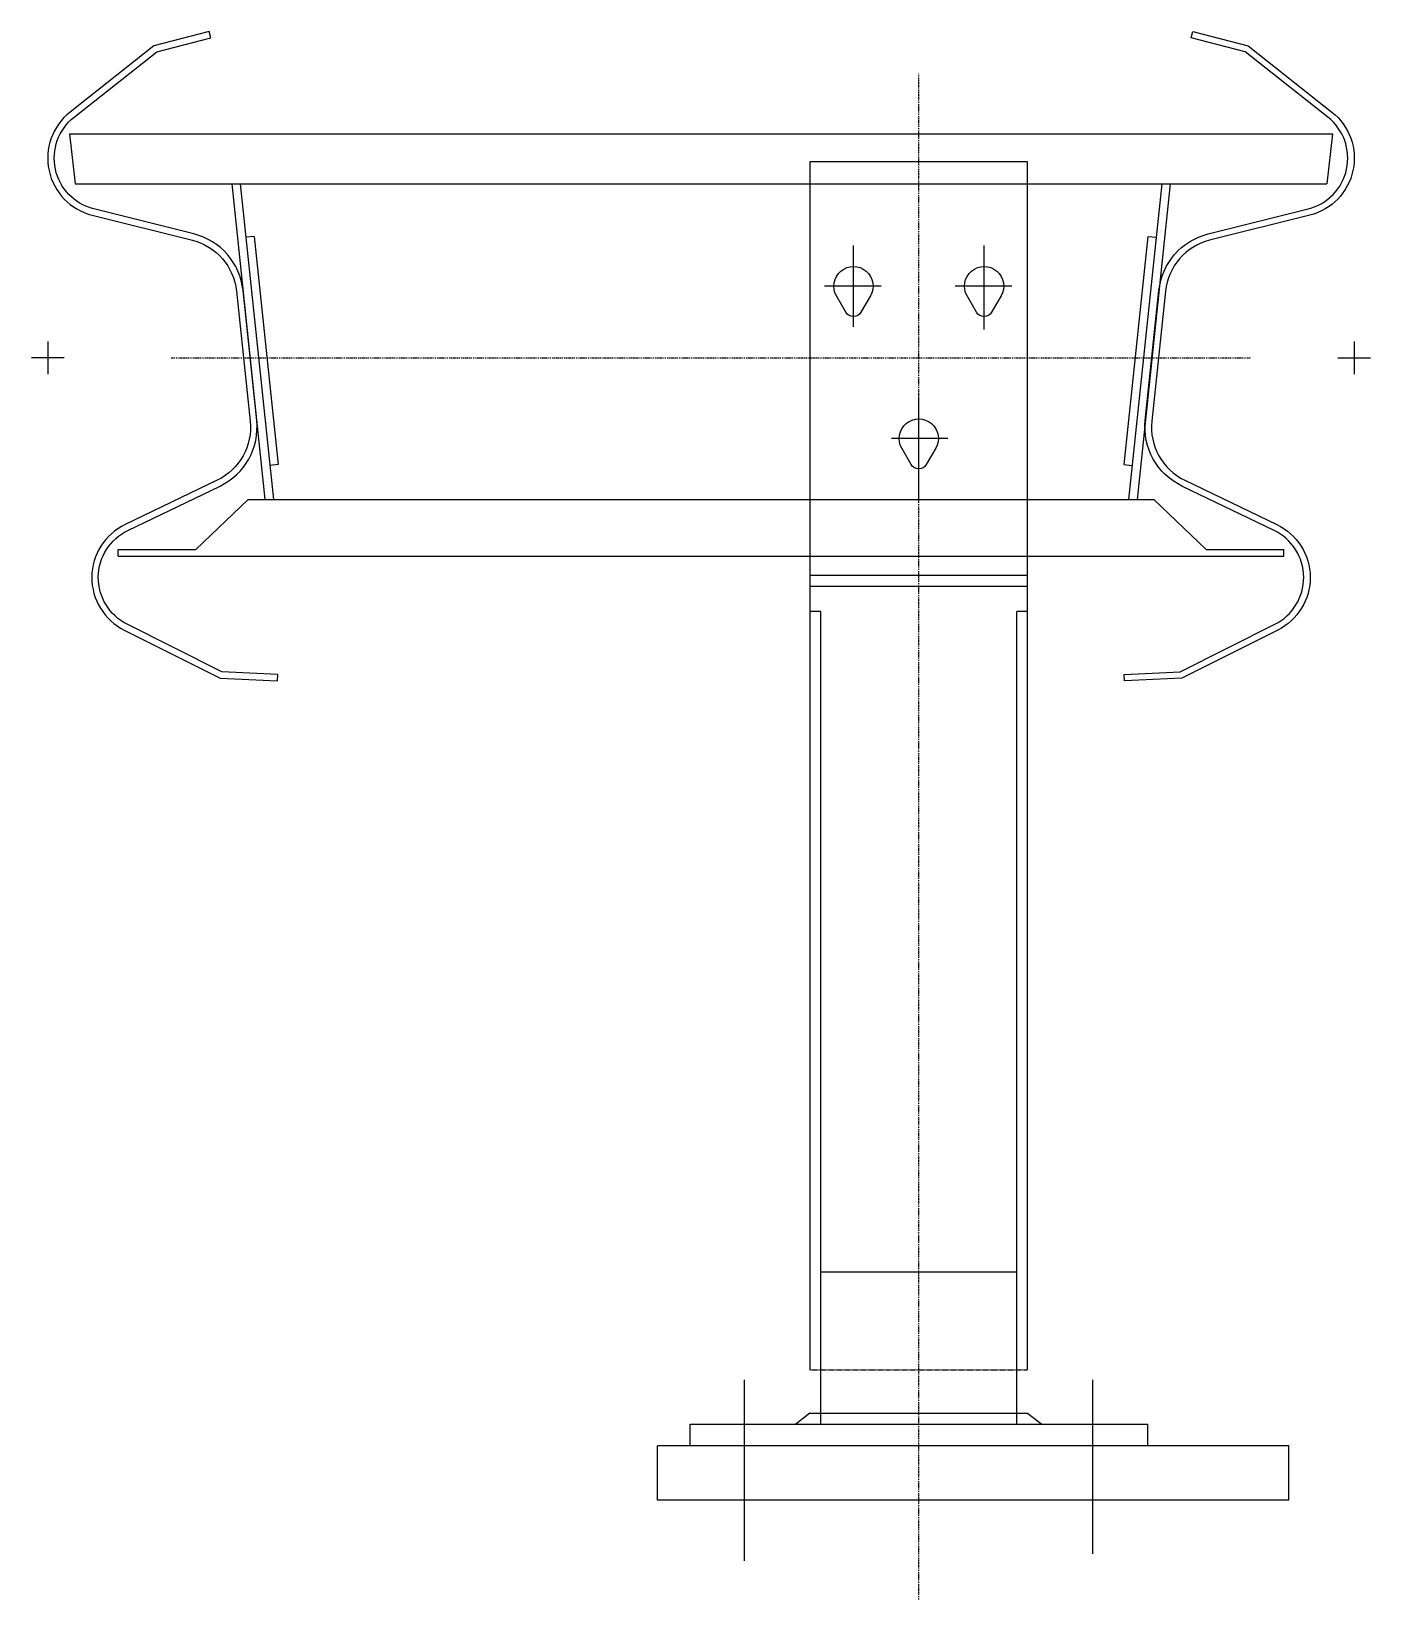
# Model space of a CAD drawing. Header units: millimetres. Extents: x -8 to 607, y 30 to 750.
import ezdxf

# ---------------------------------------------------------------- set-up
doc = ezdxf.new("R2010")
doc.units = ezdxf.units.MM
doc.linetypes.add('DASHDOT', pattern=[1, 0.5, -0.25, 0, -0.25])
doc.linetypes.add('HIDDEN2', pattern=[0.1875, 0.125, -0.0625])

msp = doc.modelspace()

# ---------------------------------------------------------------- linework, layer by layer
at = {"linetype": 'DASHDOT'}
for p, q in [((400, 29.65), (400, 730.51)), ((56.76, 600), (552.55, 600))]:
    msp.add_line(p, q, dxfattribs=at)
at = {"linetype": 'Continuous'}
for p, q in [((10, 703), (12.65, 680)), ((10, 703), (590, 703)), ((590, 703), (587.35, 680)), ((450, 690), (350, 690)), ((350, 690), (350, 135.27)), ((450, 135.27), (450, 690)), ((12.65, 680), (587.35, 680)), ((84.54, 680), (99.78, 535)), ((88.38, 680), (103.62, 535)), ((511.62, 680), (496.38, 535)), ((515.46, 680), (500.22, 535)), ((94.76, 655.84), (90.96, 655.44)), ((94.76, 655.84), (105.78, 550.99)), ((505.24, 655.84), (494.22, 550.99)), ((505.24, 655.84), (509.04, 655.44)), ((370, 614.32), (370, 651.61)), ((430, 613.09), (430, 651.61)), ((382.8, 633), (356.64, 633)), ((442.8, 633), (416.64, 633)), ((0, 607.5), (0, 592.5)), ((600, 607.5), (600, 592.5)), ((7.5, 600), (-7.5, 600)), ((592.5, 600), (607.5, 600)), ((400, 535.35), (400, 581.61)), ((413.35, 563), (387.55, 563)), ((105.78, 550.99), (101.98, 550.59)), ((494.22, 550.99), (498.02, 550.59)), ((92, 535), (68, 512)), ((92, 535), (508, 535)), ((532, 512), (508, 535)), ((32.38, 512), (68, 512)), ((32.38, 509), (32.38, 512)), ((532, 512), (567.62, 512)), ((567.62, 509), (567.62, 512)), ((32.38, 509), (567.62, 509)), ((450, 500), (350, 500)), ((450, 495), (350, 495)), ((355, 483.55), (350, 483.55)), ((355, 110.27), (355, 483.55)), ((450, 483.55), (445, 483.55)), ((445, 110.27), (445, 483.55)), ((355, 180.27), (445, 180.27)), ((320, 47.47), (320, 130.63)), ((480, 50.75), (480, 130.63)), ((350, 115.27), (343.5, 110.27)), ((350, 115.27), (450, 115.27)), ((450, 115.27), (456.5, 110.27)), ((295, 110.27), (505, 110.27)), ((295, 100.27), (295, 110.27)), ((505, 110.27), (505, 100.27)), ((280, 75.27), (280, 100.27)), ((570, 100.27), (280, 100.27)), ((570, 75.27), (570, 100.27)), ((570, 75.27), (280, 75.27))]:
    msp.add_line(p, q, dxfattribs=at)
at = {"linetype": 'HIDDEN2'}
msp.add_line((350, 135.27), (450, 135.27), dxfattribs=at)
at = {"linetype": 'Continuous'}
for points in [[(105.67, 454.64), (80.03, 455.87), (36.51, 477.65, -0.622923), (36.82, 520.73), (79.16, 541.14, 0.316543), (95.97, 571.3), (89.7, 630.97, 0.314911), (67.16, 656.93), (21.16, 668.47, -0.62263), (12.13, 710.59), (50.1, 740.56), (74.93, 747.1), (74.17, 750), (48.73, 743.3), (10.27, 712.94, 0.62263), (20.43, 665.56), (66.43, 654.02, -0.314911), (86.71, 630.66), (92.98, 570.99, -0.316543), (77.86, 543.84), (35.52, 523.43, 0.622923), (35.16, 474.96), (79.25, 452.9), (105.53, 451.64)], [(494.33, 454.64), (519.97, 455.87), (563.49, 477.65, 0.622923), (563.18, 520.73), (520.84, 541.14, -0.316543), (504.03, 571.3), (510.3, 630.97, -0.314911), (532.84, 656.93), (578.84, 668.47, 0.62263), (587.87, 710.59), (549.9, 740.56), (525.07, 747.1), (525.83, 750), (551.27, 743.3), (589.73, 712.94, -0.62263), (579.57, 665.56), (533.57, 654.02, 0.314911), (513.29, 630.66), (507.02, 570.99, 0.316543), (522.14, 543.84), (564.48, 523.43, -0.622923), (564.84, 474.96), (520.75, 452.9), (494.47, 451.64)], [(373.46, 621, -0.57735), (366.54, 621), (362.21, 628.5, -1.732051), (377.79, 628.5)], [(433.46, 621, -0.57735), (426.54, 621), (422.21, 628.5, -1.732051), (437.79, 628.5)], [(403.46, 551, -0.57735), (396.54, 551), (392.21, 558.5, -1.732051), (407.79, 558.5)]]:
    msp.add_lwpolyline(points, format="xyb", close=True, dxfattribs=at)

doc.saveas('drawing.dxf')
